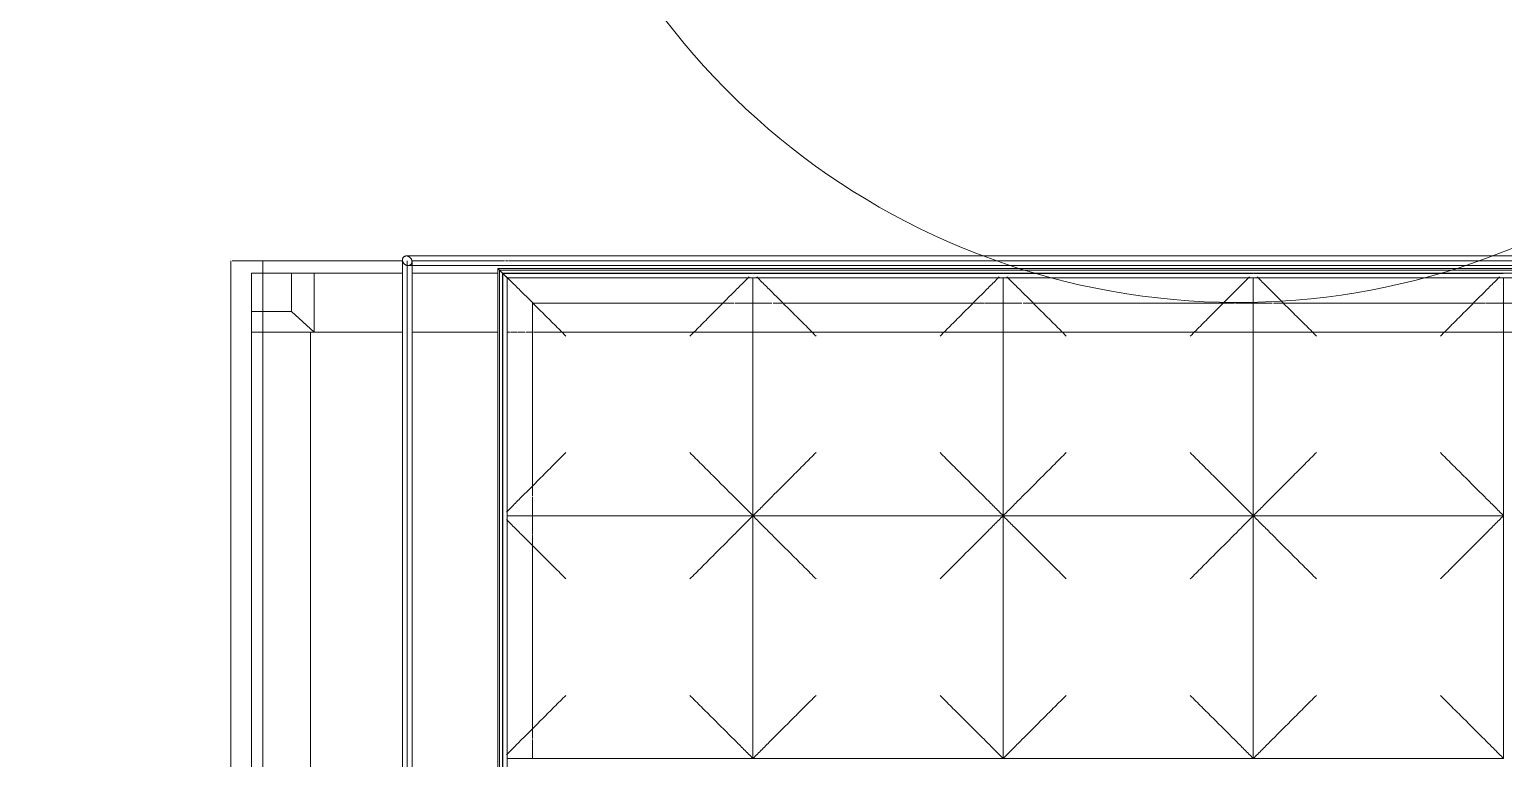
# Model space of a CAD drawing. Header units: inches. Extents: x -2349 to 1043, y -456 to 2193.
# Drawn here: x 715.22 to 763.83, y 311.69 to 335.73 of the extents above; entities that cross this region are included whole.
import ezdxf

# ---------------------------------------------------------------- set-up
doc = ezdxf.new("R2010")
doc.units = ezdxf.units.IN
doc.header["$MEASUREMENT"] = 0
doc.linetypes.add('Dash 1_16_', pattern=[0.125, 0.0625, -0.0625])
for name, color, linetype, lineweight in [('A-DETL', 90, 'Continuous', 9), ('G-ANNO-REVC', 71, 'Continuous', 9), ('I-FURN', 30, 'Continuous', 9)]:
    doc.layers.add(name, color=color, linetype=linetype, lineweight=lineweight)

# ---------------------------------------------------------------- blocks, each defined once
blk = doc.blocks.new('REVIT_SLU235C - REVIT_SLU235C-8105035-7TH FLOOR POWER _ SIGNAL')
at = {"layer": 'I-FURN'}
for p, q in [((-46.219, 21.408), (-46.219, -17.98)), ((-45.159, 21.408), (-46.177, 21.408)), ((-46.177, 21.408), (-45.159, 21.408)), ((-40.553, 21.408), (-45.159, 21.408)), ((-45.159, 21.408), (-40.553, 21.408)), ((-45.159, -16.92), (-45.159, 21.408)), ((-45.159, 21.408), (-45.159, -16.92)), ((-40.558, 21.438), (-40.558, -12.319)), ((-37.399, 21.565), (-40.431, 21.565)), ((-40.401, 21.408), (-40.401, -12.162)), ((-37.245, 21.408), (-40.247, 21.408)), ((-40.247, 21.408), (-37.399, 21.408)), ((-37.399, 21.408), (-37.252, 21.408)), ((-37.252, 21.408), (-37.191, 21.408)), ((-37.189, 21.408), (-37.245, 21.408)), ((-37.161, 21.408), (-37.092, 21.408)), ((-37.087, 21.408), (-37.159, 21.408)), ((-37.057, 21.408), (-36.351, 21.408)), ((-36.35, 21.408), (-37.052, 21.408)), ((-36.351, 21.408), (-36.239, 21.408)), ((-36.239, 21.408), (-36.35, 21.408)), ((36.098, 21.565), (-36.239, 21.565)), ((-36.239, 21.408), (36.098, 21.408)), ((36.098, 21.408), (-36.239, 21.408)), ((-44.215, 21.003), (-45.541, 21.003)), ((-45.541, 21.003), (-40.553, 21.003)), ((-45.541, 21.003), (-45.541, 19.737)), ((-45.541, -17.302), (-45.541, 21.003)), ((-43.473, 21.003), (-44.215, 21.003)), ((-44.215, 20.974), (-44.215, 19.737)), ((-43.473, 19.055), (-43.473, 21.003)), ((-40.553, 21.003), (-43.473, 21.003)), ((-40.371, 21.25), (-37.399, 21.25)), ((-40.249, 21.003), (-37.41, 21.003)), ((-37.41, 21.003), (-40.249, 21.003)), ((-40.243, -12.004), (-40.243, 21.378)), ((37.166, 21.155), (-37.415, 21.155)), ((-37.415, 21.155), (-37.415, -4.725)), ((37.113, 21.102), (-37.363, 21.102)), ((-37.363, 21.102), (-37.363, -4.95)), ((-37.259, 20.997), (-37.259, -4.721)), ((-37.25, 21.003), (-29, 21.003)), ((-37.25, 21.003), (-37.179, 21.003)), ((-37.179, 21.003), (-37.25, 21.003)), ((-37.25, -4.715), (-37.25, 20.989)), ((-37.25, 13.002), (-37.25, 20.989)), ((-37.179, 20.998), (-37.245, 20.998)), ((-37.236, 20.989), (-29.014, 20.989)), ((-37.176, 21.003), (-36.991, 21.003)), ((-36.991, 21.003), (-37.176, 21.003)), ((-36.991, 20.998), (-37.176, 20.998)), ((-36.988, 21.003), (-36.763, 21.003)), ((-36.763, 21.003), (-36.988, 21.003)), ((-36.763, 20.998), (-36.988, 20.998)), ((-36.76, 21.003), (-36.508, 21.003)), ((-36.508, 21.003), (-36.76, 21.003)), ((-36.508, 20.998), (-36.76, 20.998)), ((-36.505, 21.003), (36.363, 21.003)), ((36.363, 21.003), (-36.505, 21.003)), ((-29.005, 20.998), (-36.505, 20.998)), ((-36.239, 21.25), (36.098, 21.25)), ((-29, 21.003), (-20.75, 21.003)), ((-20.755, 20.998), (-28.995, 20.998)), ((-28.986, 20.989), (-20.764, 20.989)), ((-12.5, 21.003), (-20.75, 21.003)), ((-12.505, 20.998), (-20.745, 20.998)), ((-20.736, 20.989), (-12.514, 20.989)), ((-4.25, 21.003), (-12.5, 21.003)), ((-4.255, 20.998), (-12.495, 20.998)), ((-12.486, 20.989), (-4.264, 20.989)), ((-37.1, 20.84), (36.851, 20.84)), ((-37.1, -4.496), (-37.1, 20.84)), ((-29, 13.002), (-29, 20.847)), ((-29, 20.847), (-29, 13.002)), ((-20.75, 20.848), (-20.75, 13.002)), ((-20.75, 20.848), (-20.75, 13.002)), ((-12.5, 20.85), (-12.5, 13.002)), ((-12.5, 13.002), (-12.5, 20.85)), ((-4.25, 13.002), (-4.25, 20.861)), ((-36.274, 13.662), (-36.274, 20.014)), ((-36.274, 20.014), (-36.274, 13.662)), ((-29.62, 20.014), (-36.26, 20.014)), ((-36.239, 20.014), (-29.62, 20.014)), ((-29.589, 20.014), (-28.38, 20.014)), ((-28.38, 20.014), (-29.589, 20.014)), ((-28.337, 20.014), (-21.37, 20.014)), ((-21.37, 20.014), (-28.337, 20.014)), ((-21.339, 20.014), (-20.13, 20.014)), ((-20.13, 20.014), (-21.339, 20.014)), ((-20.087, 20.014), (-13.12, 20.014)), ((-13.12, 20.014), (-20.087, 20.014)), ((-13.089, 20.014), (-11.88, 20.014)), ((-11.88, 20.014), (-13.089, 20.014)), ((-11.837, 20.014), (-4.87, 20.014)), ((-4.87, 20.014), (-11.837, 20.014)), ((-4.839, 20.014), (-3.63, 20.014)), ((-3.63, 20.014), (-4.839, 20.014)), ((-45.541, 19.737), (-45.541, 19.055)), ((-44.215, 19.737), (-45.541, 19.737)), ((-44.215, 19.737), (-43.473, 19.055)), ((-45.541, 19.055), (-45.541, -15.353)), ((-45.541, 19.055), (-43.593, 19.055)), ((-43.593, 19.055), (-43.473, 19.055)), ((-43.593, -15.353), (-43.593, 19.055)), ((-43.593, 19.055), (-43.593, -15.353)), ((-40.552, 19.055), (-43.593, 19.055)), ((-43.473, 19.055), (-40.552, 19.055)), ((-40.25, 19.055), (-37.409, 19.055)), ((-37.409, 19.055), (-40.25, 19.055)), ((-37.086, 19.055), (-36.991, 19.055)), ((-36.991, 19.055), (-37.086, 19.055)), ((-36.973, 19.055), (-36.763, 19.055)), ((-36.763, 19.055), (-36.973, 19.055)), ((-36.743, 19.055), (-36.508, 19.055)), ((-36.508, 19.055), (-36.743, 19.055)), ((-36.474, 19.055), (-36.274, 19.055)), ((-36.274, 19.055), (-36.474, 19.055)), ((-36.239, 19.055), (36.025, 19.055)), ((36.025, 19.055), (-36.239, 19.055)), ((-36.274, 13.002), (-36.274, 13.622)), ((-36.274, 13.622), (-36.274, 13.002)), ((-37.25, 4.997), (-37.25, 12.998)), ((-29, 13.002), (-37.105, 13.002)), ((-37.105, 12.998), (-29, 12.998)), ((-36.274, 12.407), (-36.274, 12.998)), ((-36.274, 12.998), (-36.274, 12.407)), ((-20.75, 13.002), (-29, 13.002)), ((-29, 4.997), (-29, 12.998)), ((-29, 12.998), (-20.75, 12.998)), ((-29, 12.998), (-29, 4.997)), ((-12.5, 13.002), (-20.75, 13.002)), ((-20.75, 12.998), (-20.75, 4.997)), ((-12.5, 12.998), (-20.75, 12.998)), ((-20.75, 12.998), (-20.75, 4.997)), ((-4.25, 13.002), (-12.5, 13.002)), ((-12.5, 4.997), (-12.5, 12.998)), ((-12.5, 12.998), (-4.25, 12.998)), ((-12.5, 4.997), (-12.5, 12.998)), ((-4.25, 12.998), (-4.25, 4.997)), ((-36.274, 5.657), (-36.274, 12.378)), ((-36.274, 12.378), (-36.274, 5.657)), ((-36.274, 4.997), (-36.274, 5.617)), ((-36.274, 5.617), (-36.274, 4.997)), ((-29, 4.997), (-37.121, 4.997)), ((-20.75, 4.997), (-29, 4.997)), ((-12.5, 4.997), (-20.75, 4.997)), ((-4.25, 4.997), (-12.5, 4.997))]:
    blk.add_line(p, q, dxfattribs=at)
at = {"layer": 'I-FURN', "flags": 128}
for points in [[(-37.399, 21.565), (-37.389, 21.565), (-37.377, 21.565), (-37.363, 21.565), (-37.348, 21.565), (-37.331, 21.565), (-37.312, 21.565), (-37.291, 21.565), (-37.269, 21.565), (-37.245, 21.565), (-37.22, 21.565), (-37.192, 21.565), (-37.164, 21.565), (-37.134, 21.565), (-37.102, 21.565), (-37.069, 21.565), (-37.035, 21.565), (-36.999, 21.565), (-36.962, 21.565), (-36.925, 21.565), (-36.885, 21.565), (-36.845, 21.565), (-36.804, 21.565), (-36.762, 21.565), (-36.72, 21.565), (-36.676, 21.565), (-36.632, 21.565), (-36.587, 21.565), (-36.542, 21.565), (-36.496, 21.565), (-36.449, 21.565), (-36.403, 21.565), (-36.356, 21.565), (-36.309, 21.565), (-36.262, 21.565), (-36.239, 21.565)], [(-36.239, 21.25), (-36.287, 21.25), (-36.334, 21.25), (-36.381, 21.25), (-36.428, 21.25), (-36.474, 21.25), (-36.52, 21.25), (-36.566, 21.25), (-36.611, 21.25), (-36.655, 21.25), (-36.699, 21.25), (-36.742, 21.25), (-36.785, 21.25), (-36.826, 21.25), (-36.867, 21.25), (-36.906, 21.25), (-36.945, 21.25), (-36.982, 21.25), (-37.018, 21.25), (-37.053, 21.25), (-37.087, 21.25), (-37.119, 21.25), (-37.15, 21.25), (-37.179, 21.25), (-37.207, 21.25), (-37.233, 21.25), (-37.258, 21.25), (-37.281, 21.25), (-37.302, 21.25), (-37.322, 21.25), (-37.34, 21.25), (-37.356, 21.25), (-37.371, 21.25), (-37.384, 21.25), (-37.394, 21.25), (-37.399, 21.25)]]:
    blk.add_lwpolyline(points, dxfattribs=at)
at = {"layer": 'I-FURN'}
for points, knots in [([(-40.558, 21.438), (-40.558, 21.451), (-40.555, 21.471), (-40.547, 21.495), (-40.539, 21.509), (-40.532, 21.519), (-40.524, 21.528), (-40.512, 21.539), (-40.497, 21.549), (-40.474, 21.56), (-40.442, 21.567), (-40.408, 21.565), (-40.38, 21.558), (-40.36, 21.55), (-40.344, 21.541), (-40.331, 21.533), (-40.319, 21.525), (-40.307, 21.515), (-40.297, 21.504), (-40.287, 21.493), (-40.275, 21.478), (-40.266, 21.463), (-40.259, 21.449), (-40.254, 21.436), (-40.246, 21.412), (-40.243, 21.391), (-40.243, 21.378)], [0, 0, 0, 0, 0.083333, 0.125, 0.166667, 0.1875, 0.208333, 0.25, 0.291667, 0.333333, 0.416667, 0.5, 0.541667, 0.583333, 0.625, 0.645833, 0.666667, 0.708333, 0.729167, 0.75, 0.791667, 0.833333, 0.854167, 0.875, 0.916667, 1, 1, 1, 1]), ([(-40.401, 21.253), (-40.408, 21.255), (-40.421, 21.258), (-40.442, 21.266), (-40.458, 21.275), (-40.47, 21.283), (-40.483, 21.291), (-40.494, 21.301), (-40.505, 21.311), (-40.515, 21.323), (-40.526, 21.337), (-40.536, 21.353), (-40.542, 21.366), (-40.548, 21.38), (-40.551, 21.39), (-40.553, 21.397)], [0.5, 0.5, 0.5, 0.5, 0.5416667, 0.5833333, 0.625, 0.6458333, 0.6666667, 0.7083333, 0.7291667, 0.75, 0.7916667, 0.8333333, 0.8541667, 0.875, 0.9166667, 0.9166667, 0.9166667, 0.9166667]), ([(-40.243, 21.378), (-40.243, 21.364), (-40.246, 21.345), (-40.255, 21.321), (-40.262, 21.307), (-40.27, 21.297), (-40.278, 21.288), (-40.289, 21.277), (-40.305, 21.267), (-40.327, 21.256), (-40.35, 21.251), (-40.367, 21.25), (-40.371, 21.25)], [0, 0, 0, 0, 0.0833333, 0.125, 0.1666667, 0.1875, 0.2083333, 0.25, 0.2916667, 0.3333333, 0.4166667, 0.4388889, 0.4388889, 0.4388889, 0.4388889]), ([(-37.394, 21.134), (-37.397, 21.137), (-37.403, 21.143), (-37.412, 21.152), (-37.415, 21.155), (-37.415, 21.155)], [0.3333333, 0.3333333, 0.3333333, 0.3333333, 0.375, 0.4166667, 0.5, 0.5, 0.5, 0.5]), ([(-37.415, 21.155), (-37.415, 21.155), (-37.412, 21.152), (-37.403, 21.143), (-37.394, 21.134), (-37.385, 21.124), (-37.376, 21.116), (-37.367, 21.106), (-37.354, 21.093), (-37.339, 21.079), (-37.327, 21.067), (-37.315, 21.054), (-37.292, 21.031), (-37.272, 21.011), (-37.258, 20.997)], [0.5, 0.5, 0.5, 0.5, 0.5833333, 0.625, 0.6666667, 0.7083333, 0.7291667, 0.75, 0.7916667, 0.8333333, 0.8541667, 0.875, 0.9166667, 1, 1, 1, 1]), ([(-37.258, 20.997), (-37.272, 21.011), (-37.292, 21.031), (-37.318, 21.058), (-37.333, 21.073), (-37.345, 21.085), (-37.356, 21.096), (-37.367, 21.106), (-37.376, 21.116), (-37.385, 21.124), (-37.391, 21.13), (-37.394, 21.134)], [0, 0, 0, 0, 0.0833333, 0.125, 0.1666667, 0.1875, 0.2083333, 0.25, 0.2708333, 0.2916667, 0.3333333, 0.3333333, 0.3333333, 0.3333333]), ([(-37.179, 20.918), (-37.182, 20.921), (-37.188, 20.927), (-37.2, 20.94), (-37.223, 20.963), (-37.244, 20.983), (-37.258, 20.997)], [0.8333333, 0.8333333, 0.8333333, 0.8333333, 0.8541667, 0.875, 0.9166667, 1, 1, 1, 1]), ([(-37.258, 20.997), (-37.244, 20.983), (-37.223, 20.963), (-37.197, 20.937), (-37.182, 20.921), (-37.17, 20.91), (-37.159, 20.898), (-37.148, 20.888), (-37.139, 20.879), (-37.13, 20.87), (-37.125, 20.864), (-37.121, 20.861)], [0, 0, 0, 0, 0.0833333, 0.125, 0.1666667, 0.1875, 0.2083333, 0.25, 0.2708333, 0.2916667, 0.3333333, 0.3333333, 0.3333333, 0.3333333]), ([(-37.121, 20.861), (-37.125, 20.864), (-37.13, 20.87), (-37.139, 20.879), (-37.148, 20.888), (-37.161, 20.901), (-37.173, 20.912), (-37.179, 20.918)], [0.6666667, 0.6666667, 0.6666667, 0.6666667, 0.7083333, 0.7291667, 0.75, 0.7916667, 0.8333333, 0.8333333, 0.8333333, 0.8333333]), ([(-35.168, 18.922), (-35.295, 19.051), (-35.549, 19.307), (-36.049, 19.8), (-36.526, 20.281), (-36.91, 20.661), (-37.068, 20.819), (-37.123, 20.874)], [0, 0, 0, 0, 0.1666667, 0.3333333, 0.6666667, 0.8333333, 0.9264361, 0.9264361, 0.9264361, 0.9264361]), ([(-37.1, 20.84), (-37.1, 20.84), (-37.103, 20.842), (-37.112, 20.851), (-37.118, 20.857), (-37.121, 20.861)], [0.5, 0.5, 0.5, 0.5, 0.5833333, 0.625, 0.6666667, 0.6666667, 0.6666667, 0.6666667]), ([(-37.121, 20.861), (-37.118, 20.857), (-37.112, 20.851), (-37.103, 20.842), (-37.1, 20.84), (-37.1, 20.84)], [0.3333333, 0.3333333, 0.3333333, 0.3333333, 0.375, 0.4166667, 0.5, 0.5, 0.5, 0.5]), ([(-31.081, 18.922), (-30.952, 19.049), (-30.697, 19.303), (-30.204, 19.802), (-29.722, 20.279), (-29.343, 20.664), (-29.185, 20.821), (-29.129, 20.876)], [0, 0, 0, 0, 0.1666667, 0.3333333, 0.6666667, 0.8333333, 0.9264361, 0.9264361, 0.9264361, 0.9264361]), ([(-26.918, 18.922), (-27.045, 19.051), (-27.299, 19.307), (-27.799, 19.8), (-28.276, 20.281), (-28.66, 20.661), (-28.818, 20.819), (-28.873, 20.874)], [0, 0, 0, 0, 0.1666667, 0.3333333, 0.6666667, 0.8333333, 0.9264361, 0.9264361, 0.9264361, 0.9264361]), ([(-22.831, 18.922), (-22.702, 19.049), (-22.447, 19.303), (-21.954, 19.802), (-21.472, 20.279), (-21.093, 20.664), (-20.935, 20.821), (-20.879, 20.876)], [0, 0, 0, 0, 0.1666667, 0.3333333, 0.6666667, 0.8333333, 0.9264361, 0.9264361, 0.9264361, 0.9264361]), ([(-18.668, 18.922), (-18.795, 19.051), (-19.049, 19.307), (-19.549, 19.8), (-20.026, 20.281), (-20.41, 20.661), (-20.568, 20.819), (-20.623, 20.874)], [0, 0, 0, 0, 0.1666667, 0.3333333, 0.6666667, 0.8333333, 0.9264361, 0.9264361, 0.9264361, 0.9264361]), ([(-14.581, 18.922), (-14.452, 19.049), (-14.197, 19.303), (-13.704, 19.802), (-13.222, 20.279), (-12.843, 20.664), (-12.685, 20.821), (-12.629, 20.876)], [0, 0, 0, 0, 0.1666667, 0.3333333, 0.6666667, 0.8333333, 0.9264361, 0.9264361, 0.9264361, 0.9264361]), ([(-10.418, 18.922), (-10.545, 19.051), (-10.799, 19.307), (-11.299, 19.8), (-11.776, 20.281), (-12.16, 20.661), (-12.318, 20.819), (-12.373, 20.874)], [0, 0, 0, 0, 0.1666667, 0.3333333, 0.6666667, 0.8333333, 0.9264361, 0.9264361, 0.9264361, 0.9264361]), ([(-6.331, 18.922), (-6.202, 19.049), (-5.947, 19.303), (-5.454, 19.802), (-4.972, 20.279), (-4.593, 20.664), (-4.435, 20.821), (-4.379, 20.876)], [0, 0, 0, 0, 0.1666667, 0.3333333, 0.6666667, 0.8333333, 0.9264361, 0.9264361, 0.9264361, 0.9264361]), ([(-37.128, 13.123), (-37.07, 13.18), (-36.91, 13.34), (-36.528, 13.727), (-36.046, 14.204), (-35.553, 14.703), (-35.298, 14.957), (-35.168, 15.084)], [-0.9303545, -0.9303545, -0.9303545, -0.9303545, -0.8333333, -0.6666667, -0.3333333, -0.1666667, 0, 0, 0, 0]), ([(-31.081, 15.084), (-30.955, 14.955), (-30.701, 14.699), (-30.201, 14.206), (-29.724, 13.724), (-29.292, 13.298), (-29.094, 13.098), (-29, 13.002)], [0, 0, 0, 0, 0.166667, 0.333333, 0.666667, 0.833333, 1, 1, 1, 1]), ([(-29, 13.002), (-28.904, 13.096), (-28.704, 13.294), (-28.278, 13.727), (-27.796, 14.204), (-27.303, 14.703), (-27.048, 14.957), (-26.918, 15.084)], [-1, -1, -1, -1, -0.833333, -0.666667, -0.333333, -0.166667, 0, 0, 0, 0]), ([(-22.831, 15.084), (-22.705, 14.955), (-22.451, 14.699), (-21.951, 14.206), (-21.474, 13.724), (-21.042, 13.298), (-20.844, 13.098), (-20.75, 13.002)], [0, 0, 0, 0, 0.166667, 0.333333, 0.666667, 0.833333, 1, 1, 1, 1]), ([(-20.75, 13.002), (-20.654, 13.096), (-20.454, 13.294), (-20.028, 13.727), (-19.546, 14.204), (-19.053, 14.703), (-18.798, 14.957), (-18.668, 15.084)], [-1, -1, -1, -1, -0.833333, -0.666667, -0.333333, -0.166667, 0, 0, 0, 0]), ([(-14.581, 15.084), (-14.455, 14.955), (-14.201, 14.699), (-13.701, 14.206), (-13.224, 13.724), (-12.792, 13.298), (-12.594, 13.098), (-12.5, 13.002)], [0, 0, 0, 0, 0.166667, 0.333333, 0.666667, 0.833333, 1, 1, 1, 1]), ([(-12.5, 13.002), (-12.404, 13.096), (-12.204, 13.294), (-11.778, 13.727), (-11.296, 14.204), (-10.803, 14.703), (-10.548, 14.957), (-10.418, 15.084)], [-1, -1, -1, -1, -0.833333, -0.666667, -0.333333, -0.166667, 0, 0, 0, 0]), ([(-6.331, 15.084), (-6.205, 14.955), (-5.951, 14.699), (-5.451, 14.206), (-4.974, 13.724), (-4.542, 13.298), (-4.344, 13.098), (-4.25, 13.002)], [0, 0, 0, 0, 0.166667, 0.333333, 0.666667, 0.833333, 1, 1, 1, 1]), ([(-35.168, 10.916), (-35.295, 11.046), (-35.549, 11.301), (-36.049, 11.794), (-36.526, 12.276), (-36.913, 12.658), (-37.072, 12.818), (-37.13, 12.875)], [0, 0, 0, 0, 0.1666667, 0.3333333, 0.6666667, 0.8333333, 0.9303545, 0.9303545, 0.9303545, 0.9303545]), ([(-31.081, 10.916), (-30.952, 11.043), (-30.697, 11.297), (-30.204, 11.797), (-29.722, 12.273), (-29.296, 12.706), (-29.096, 12.904), (-29, 12.998)], [0, 0, 0, 0, 0.166667, 0.333333, 0.666667, 0.833333, 1, 1, 1, 1]), ([(-26.918, 10.916), (-27.045, 11.046), (-27.299, 11.301), (-27.799, 11.794), (-28.276, 12.276), (-28.708, 12.702), (-28.906, 12.902), (-29, 12.998)], [0, 0, 0, 0, 0.166667, 0.333333, 0.666667, 0.833333, 1, 1, 1, 1]), ([(-22.831, 10.916), (-22.702, 11.043), (-22.447, 11.297), (-21.954, 11.797), (-21.472, 12.273), (-21.046, 12.706), (-20.846, 12.904), (-20.75, 12.998)], [0, 0, 0, 0, 0.166667, 0.333333, 0.666667, 0.833333, 1, 1, 1, 1]), ([(-18.668, 10.916), (-18.795, 11.046), (-19.049, 11.301), (-19.549, 11.794), (-20.026, 12.276), (-20.458, 12.702), (-20.656, 12.902), (-20.75, 12.998)], [0, 0, 0, 0, 0.166667, 0.333333, 0.666667, 0.833333, 1, 1, 1, 1]), ([(-14.581, 10.916), (-14.452, 11.043), (-14.197, 11.297), (-13.704, 11.797), (-13.222, 12.273), (-12.796, 12.706), (-12.596, 12.904), (-12.5, 12.998)], [0, 0, 0, 0, 0.166667, 0.333333, 0.666667, 0.833333, 1, 1, 1, 1]), ([(-10.418, 10.916), (-10.545, 11.046), (-10.799, 11.301), (-11.299, 11.794), (-11.776, 12.276), (-12.208, 12.702), (-12.406, 12.902), (-12.5, 12.998)], [0, 0, 0, 0, 0.166667, 0.333333, 0.666667, 0.833333, 1, 1, 1, 1]), ([(-6.331, 10.916), (-6.202, 11.043), (-5.947, 11.297), (-5.454, 11.797), (-4.972, 12.273), (-4.546, 12.706), (-4.346, 12.904), (-4.25, 12.998)], [0, 0, 0, 0, 0.166667, 0.333333, 0.666667, 0.833333, 1, 1, 1, 1]), ([(-37.128, 5.117), (-37.07, 5.174), (-36.91, 5.334), (-36.528, 5.721), (-36.046, 6.198), (-35.553, 6.698), (-35.298, 6.951), (-35.168, 7.078)], [-0.9303545, -0.9303545, -0.9303545, -0.9303545, -0.8333333, -0.6666667, -0.3333333, -0.1666667, 0, 0, 0, 0]), ([(-31.081, 7.078), (-30.955, 6.949), (-30.701, 6.694), (-30.201, 6.201), (-29.724, 5.719), (-29.292, 5.292), (-29.094, 5.093), (-29, 4.997)], [0, 0, 0, 0, 0.166667, 0.333333, 0.666667, 0.833333, 1, 1, 1, 1]), ([(-29, 4.997), (-28.904, 5.091), (-28.704, 5.289), (-28.278, 5.721), (-27.796, 6.198), (-27.303, 6.698), (-27.048, 6.951), (-26.918, 7.078)], [-1, -1, -1, -1, -0.833333, -0.666667, -0.333333, -0.166667, 0, 0, 0, 0]), ([(-22.831, 7.078), (-22.705, 6.949), (-22.451, 6.694), (-21.951, 6.201), (-21.474, 5.719), (-21.042, 5.292), (-20.844, 5.093), (-20.75, 4.997)], [0, 0, 0, 0, 0.166667, 0.333333, 0.666667, 0.833333, 1, 1, 1, 1]), ([(-20.75, 4.997), (-20.654, 5.091), (-20.454, 5.289), (-20.028, 5.721), (-19.546, 6.198), (-19.053, 6.698), (-18.798, 6.951), (-18.668, 7.078)], [-1, -1, -1, -1, -0.833333, -0.666667, -0.333333, -0.166667, 0, 0, 0, 0]), ([(-14.581, 7.078), (-14.455, 6.949), (-14.201, 6.694), (-13.701, 6.201), (-13.224, 5.719), (-12.792, 5.292), (-12.594, 5.093), (-12.5, 4.997)], [0, 0, 0, 0, 0.166667, 0.333333, 0.666667, 0.833333, 1, 1, 1, 1]), ([(-12.5, 4.997), (-12.404, 5.091), (-12.204, 5.289), (-11.778, 5.721), (-11.296, 6.198), (-10.803, 6.698), (-10.548, 6.951), (-10.418, 7.078)], [-1, -1, -1, -1, -0.833333, -0.666667, -0.333333, -0.166667, 0, 0, 0, 0]), ([(-6.331, 7.078), (-6.205, 6.949), (-5.951, 6.694), (-5.451, 6.201), (-4.974, 5.719), (-4.542, 5.292), (-4.344, 5.093), (-4.25, 4.997)], [0, 0, 0, 0, 0.166667, 0.333333, 0.666667, 0.833333, 1, 1, 1, 1])]:
    blk.add_open_spline(points, degree=3, knots=knots, dxfattribs=at)
for points in [[(-40.553, 21.397), (-40.556, 21.411), (-40.558, 21.425), (-40.558, 21.438)], [(-40.371, 21.25), (-40.381, 21.25), (-40.391, 21.251), (-40.401, 21.253)]]:
    blk.add_open_spline(points, degree=3, dxfattribs=at)
blk = doc.blocks.new('Family - ___-9782845-7TH FLOOR POWER _ SIGNAL')
at = {"layer": 'G-ANNO-REVC'}
blk.add_arc((755.073, 350.526), 23.8, 180, 334.7912, dxfattribs=at)

msp = doc.modelspace()

# ---------------------------------------------------------------- linework, layer by layer
at = {"layer": 'A-DETL', "linetype": 'Dash 1_16_'}
msp.add_ellipse((812.079, 367.346), major_axis=(-150, 0), ratio=0.72, dxfattribs=at)

# ---------------------------------------------------------------- block references
at = {"layer": 'G-ANNO-REVC'}
msp.add_blockref('Family - ___-9782845-7TH FLOOR POWER _ SIGNAL', (0, 0), dxfattribs=at)
at = {"layer": 'I-FURN'}
msp.add_blockref('REVIT_SLU235C - REVIT_SLU235C-8105035-7TH FLOOR POWER _ SIGNAL', (768.079, 306.692), dxfattribs=at)

doc.saveas('drawing.dxf')
